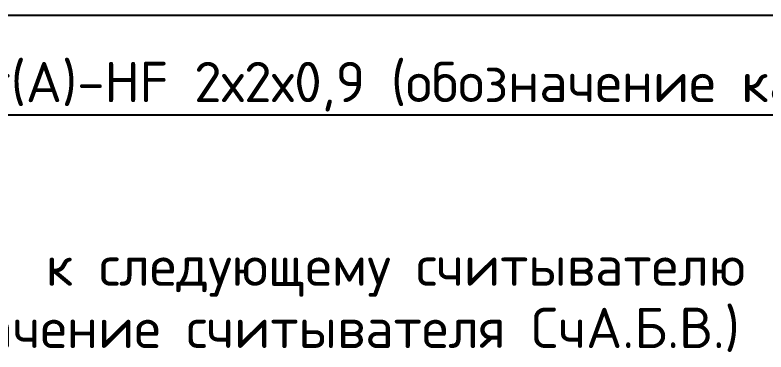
# Model space of a CAD drawing. Header units: millimetres. Extents: x -2063041 to -1932644, y 197605868 to 197643080.
# Drawn here: x -2054183 to -2048821, y 197628002 to 197630410 of the extents above; entities that cross this region are included whole.
import ezdxf

# ---------------------------------------------------------------- set-up
doc = ezdxf.new("R2010")
doc.units = ezdxf.units.MM
doc.layers.add('СКУД', color=7, linetype='Continuous')
doc.styles.add('ISOCPEUR_1', font='isocpeur.ttf', dxfattribs={"height": 2.5})

msp = doc.modelspace()

# ---------------------------------------------------------------- linework, layer by layer
at = {"layer": 'СКУД', "color": 18, "true_color": 0x000000}
for p, q in [((-2055488.1, 197630409.9), (-2052586.4, 197630409.9)), ((-2052877.7, 197630409.9), (-2045459.4, 197630409.9)), ((-2055779.3, 197629697.7), (-2052877.7, 197629697.7)), ((-2052877.7, 197629697.7), (-2045459.4, 197629697.7))]:
    msp.add_line(p, q, dxfattribs=at)

# ---------------------------------------------------------------- texts
at = {"layer": 'СКУД', "color": 18, "true_color": 0x000000, "style": 'ISOCPEUR_1'}
msp.add_text('КИС-Пнг(А)-HF 2х2х0,9 (обозначение кабеля - RSА.Б.В)', height=288, dxfattribs=at).set_placement((-2055741.4, 197629787.2))
at = {"layer": 'СКУД', "color": 5, "style": 'ISOCPEUR_1'}
for s, p in [('к следующему считывателю', (-2053964.2, 197628475.1)), ('(IR13D/обозначение считывателя СчА.Б.В.) ', (-2056595.2, 197628030.4))]:
    msp.add_text(s, height=288, dxfattribs=at).set_placement(p)

doc.saveas('drawing.dxf')
